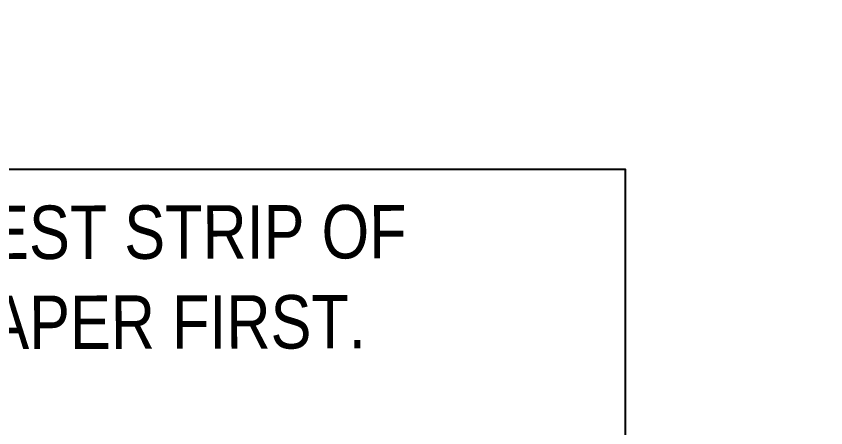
# Model space of a CAD drawing. Header units: inches. Extents: x -17.6 to 82.3, y -15.1 to 23.2.
# Drawn here: x 13.462 to 15.355, y 15.83 to 16.793 of the extents above; entities that cross this region are included whole.
import ezdxf

# ---------------------------------------------------------------- set-up
doc = ezdxf.new("R2010")
doc.units = ezdxf.units.IN
doc.header["$MEASUREMENT"] = 0
doc.layers.add('G-ANNO-TTLB', color=7, linetype='Continuous', lineweight=0)
doc.layers.add('TYVEK', color=7, linetype='Continuous', lineweight=0)

# ---------------------------------------------------------------- blocks, each defined once
blk = doc.blocks.new('Block_213')
at = {"layer": 'TYVEK', "char_height": 0.2, "attachment_point": 7, "rotation": 0.1123}
for s, insert in [('\\C18;\\c0;\\FArial Narrow|b0|i0|c1;\\H0.124999;\\W0.999992;PEEL LARGEST STRIP OF', (12.6006, 16.2209)), ('\\C18;\\c0;\\FArial Narrow|b0|i0|c1;\\H0.124999;\\W0.999992;RELEASE PAPER FIRST.', (12.601, 16.0103))]:
    blk.add_mtext(s, dxfattribs=dict(at, insert=insert))

msp = doc.modelspace()

# ---------------------------------------------------------------- hatches: boundary and pattern name
at = {"layer": 'G-ANNO-TTLB', "true_color": 0xff00ff, "transparency": 33554687}
h = msp.add_hatch(color=6, dxfattribs=at)
edge = h.paths.add_edge_path()
edge.add_spline(control_points=[(24.6253, -11.0625), (24.6253, -11.0625), (-16.0625, -11.0625), (-16.0625, -11.0625), (-16.0625, -11.0625), (-16.0625, 23.0625), (-16.0625, 23.0625), (-16.0625, 23.0625), (24.6253, 23.0625), (24.6253, 23.0625), (24.6253, 23.0625), (24.6253, -11.0625), (24.6253, -11.0625)], knot_values=[0, 0, 0, 0, 1, 1, 1, 2, 2, 2, 3, 3, 3, 4, 4, 4, 4], degree=3, periodic=0)
edge = h.paths.add_edge_path()
edge.add_spline(control_points=[(-15.9375, 22.9375), (-15.9375, 22.9375), (-15.9375, -10.9375), (-15.9375, -10.9375), (-15.9375, -10.9375), (24.5003, -10.9375), (24.5003, -10.9375), (24.5003, -10.9375), (24.5003, 22.9375), (24.5003, 22.9375), (24.5003, 22.9375), (-15.9375, 22.9375), (-15.9375, 22.9375)], knot_values=[0, 0, 0, 0, 1, 1, 1, 2, 2, 2, 3, 3, 3, 4, 4, 4, 4], degree=3, periodic=0)
edge.add_line((-15.9375, 22.9375), (-15.9375, 22.9375))

# ---------------------------------------------------------------- linework, layer by layer
at = {"layer": 'G-ANNO-TTLB'}
for points in [[(24.6253, -11.0625), (24.6253, -11.0625), (-16.0625, -11.0625), (-16.0625, -11.0625), (-16.0625, -11.0625), (-16.0625, 23.0625), (-16.0625, 23.0625), (-16.0625, 23.0625), (24.6253, 23.0625), (24.6253, 23.0625), (24.6253, 23.0625), (24.6253, -11.0625), (24.6253, -11.0625)], [(-15.9375, 22.9375), (-15.9375, 22.9375), (-15.9375, -10.9375), (-15.9375, -10.9375), (-15.9375, -10.9375), (24.5003, -10.9375), (24.5003, -10.9375), (24.5003, -10.9375), (24.5003, 22.9375), (24.5003, 22.9375), (24.5003, 22.9375), (-15.9375, 22.9375), (-15.9375, 22.9375)]]:
    msp.add_open_spline(points, degree=3, knots=[0, 0, 0, 0, 1, 1, 1, 2, 2, 2, 3, 3, 3, 4, 4, 4, 4], dxfattribs=at)
at = {"layer": 'TYVEK', "color": 18, "lineweight": 25, "true_color": 0x000000}
msp.add_lwpolyline([(12.5226, 16.4346), (14.8858, 16.4346), (14.8858, 14.3861), (12.5226, 14.3861)], close=True, dxfattribs=at)

# ---------------------------------------------------------------- block references
at = {"layer": 'TYVEK'}
msp.add_blockref('Block_213', (0, 0), dxfattribs=at)

doc.saveas('drawing.dxf')
